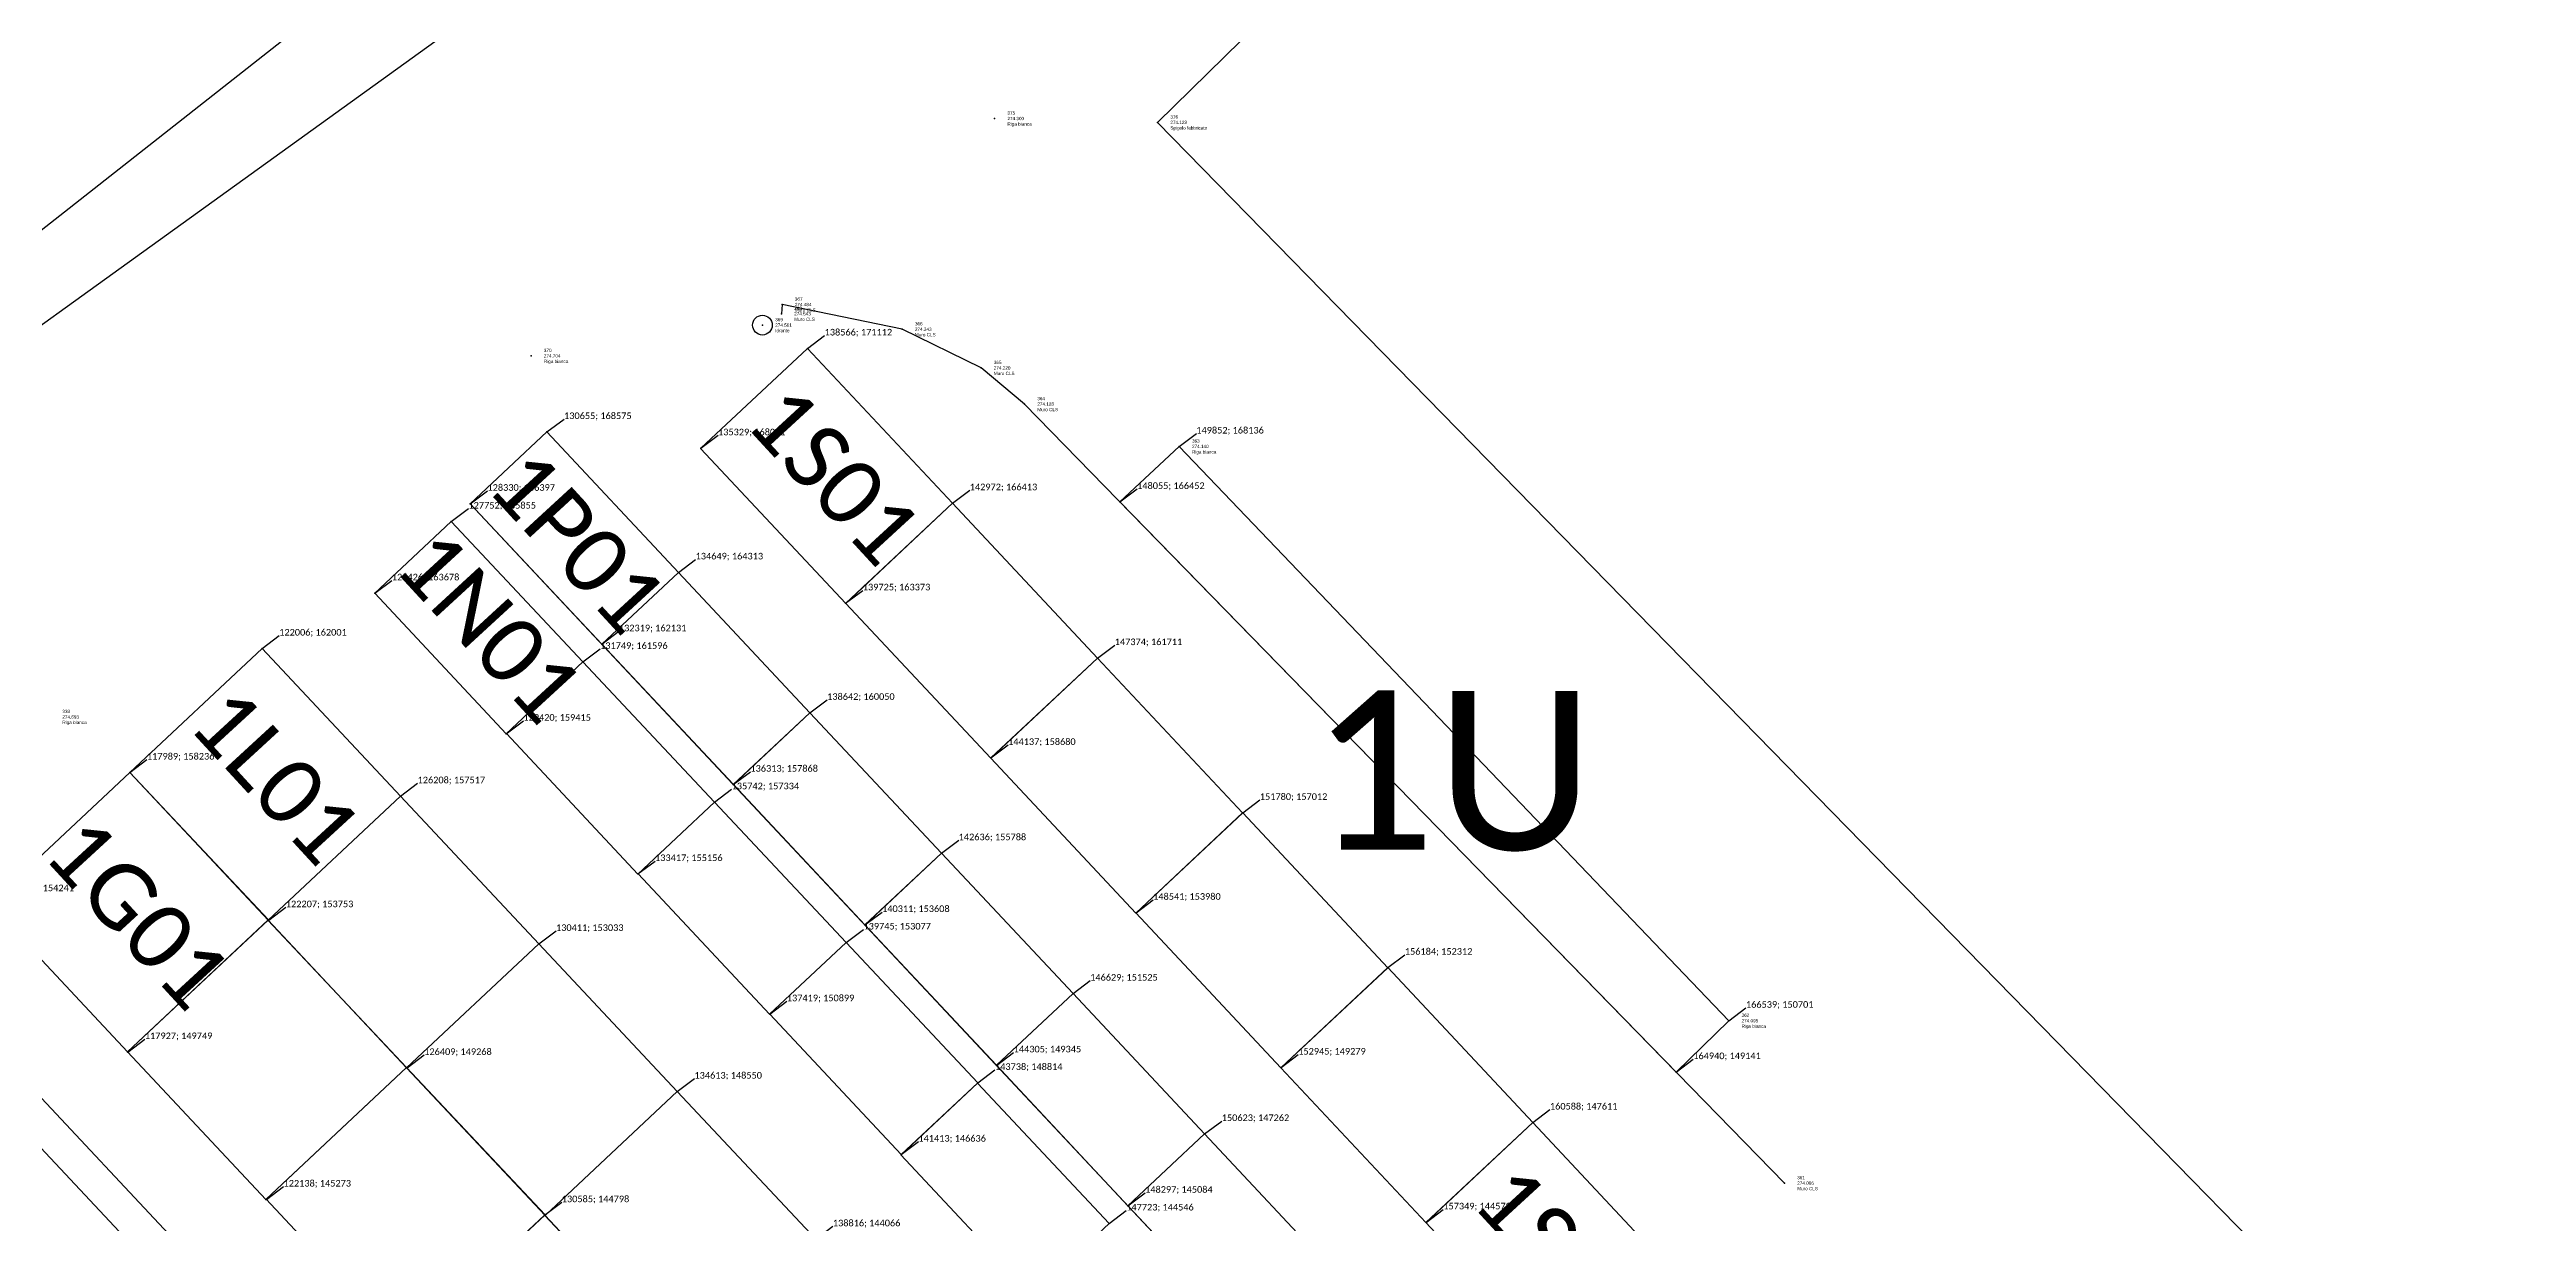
# Model space of a CAD drawing. Header units: millimetres. Extents: x 0 to 390805, y -63322 to 261273.
# Drawn here: x 115554 to 190758, y 144545 to 180187 of the extents above; entities that cross this region are included whole.
import ezdxf
from ezdxf.enums import TextEntityAlignment as Align

# ---------------------------------------------------------------- set-up
doc = ezdxf.new("R2010")
doc.units = ezdxf.units.MM
for name, color, linetype in [('pntdesc', 1, 'Continuous'), ('pntelev', 2, 'Continuous'), ('pntno', 3, 'Continuous'), ('WF Denominazione aree GPS', 7, 'Continuous'), ('WF linee di costruzione', 30, 'Continuous')]:
    doc.layers.add(name, color=color, linetype=linetype)
doc.layers.add('WF ingombro stive', color=1, linetype='Continuous', lineweight=30)
doc.layers.add('WF ingombro stive 2', color=1, linetype='Continuous', lineweight=30)
doc.styles.add('PDF Calibri', font='calibri.ttf')
doc.styles.get("Standard").update_dxf_attribs({"font": 'arial.ttf'})
doc.dimstyles.new('ISO-25', dxfattribs={"dimtxt": 400, "dimasz": 400, "dimexe": 1.25, "dimexo": 0.625, "dimtad": 1, "dimtxsty": 'Standard', "dimcen": 2.5, "dimadec": 0, "dimazin": 0, "dimtfac": 1, "dimtmove": 0, "dimatfit": 3, "dimfxl": 1, "dimarcsym": 0})

# ---------------------------------------------------------------- blocks, each defined once
blk = doc.blocks.new('*U8')
blk.add_line((0, 0), (0.521, 0.393))
blk.add_point((0, 0))
at = {"style": 'PDF Calibri'}
blk.add_attdef('COORDINATES', (0.521, 0.393), '', height=0.2, dxfattribs=at)
blk = doc.blocks.new('*U9')
blk.add_line((0, 0), (0.521, 0.393))
blk.add_point((0, 0))
at = {"style": 'PDF Calibri'}
blk.add_attdef('COORDINATES', (0.521, 0.393), '', height=0.2, dxfattribs=at)
blk = doc.blocks.new('*U10')
blk.add_line((0, 0), (0.521, 0.393))
blk.add_point((0, 0))
at = {"style": 'PDF Calibri'}
blk.add_attdef('COORDINATES', (0.521, 0.393), '', height=0.2, dxfattribs=at)
blk = doc.blocks.new('*U11')
blk.add_line((0, 0), (0.521, 0.393))
blk.add_point((0, 0))
at = {"style": 'PDF Calibri'}
blk.add_attdef('COORDINATES', (0.521, 0.393), '', height=0.2, dxfattribs=at)
blk = doc.blocks.new('*U12')
blk.add_line((0, 0), (0.521, 0.393))
blk.add_point((0, 0))
at = {"style": 'PDF Calibri'}
blk.add_attdef('COORDINATES', (0.521, 0.393), '', height=0.2, dxfattribs=at)
blk = doc.blocks.new('*U13')
blk.add_line((0, 0), (0.521, 0.393))
blk.add_point((0, 0))
at = {"style": 'PDF Calibri'}
blk.add_attdef('COORDINATES', (0.521, 0.393), '', height=0.2, dxfattribs=at)
blk = doc.blocks.new('*U14')
blk.add_line((0, 0), (0.521, 0.393))
blk.add_point((0, 0))
at = {"style": 'PDF Calibri'}
blk.add_attdef('COORDINATES', (0.521, 0.393), '', height=0.2, dxfattribs=at)
blk = doc.blocks.new('*U15')
blk.add_line((0, 0), (0.521, 0.393))
blk.add_point((0, 0))
at = {"style": 'PDF Calibri'}
blk.add_attdef('COORDINATES', (0.521, 0.393), '', height=0.2, dxfattribs=at)
blk = doc.blocks.new('*U16')
blk.add_line((0, 0), (0.521, 0.393))
blk.add_point((0, 0))
at = {"style": 'PDF Calibri'}
blk.add_attdef('COORDINATES', (0.521, 0.393), '', height=0.2, dxfattribs=at)
blk = doc.blocks.new('*U17')
blk.add_line((0, 0), (0.521, 0.393))
blk.add_point((0, 0))
at = {"style": 'PDF Calibri'}
blk.add_attdef('COORDINATES', (0.521, 0.393), '', height=0.2, dxfattribs=at)
blk = doc.blocks.new('*U18')
blk.add_line((0, 0), (0.521, 0.393))
blk.add_point((0, 0))
at = {"style": 'PDF Calibri'}
blk.add_attdef('COORDINATES', (0.521, 0.393), '', height=0.2, dxfattribs=at)
blk = doc.blocks.new('*U19')
blk.add_line((0, 0), (0.521, 0.393))
blk.add_point((0, 0))
at = {"style": 'PDF Calibri'}
blk.add_attdef('COORDINATES', (0.521, 0.393), '', height=0.2, dxfattribs=at)
blk = doc.blocks.new('*U20')
blk.add_line((0, 0), (0.521, 0.393))
blk.add_point((0, 0))
at = {"style": 'PDF Calibri'}
blk.add_attdef('COORDINATES', (0.521, 0.393), '', height=0.2, dxfattribs=at)
blk = doc.blocks.new('*U21')
blk.add_line((0, 0), (0.521, 0.393))
blk.add_point((0, 0))
at = {"style": 'PDF Calibri'}
blk.add_attdef('COORDINATES', (0.521, 0.393), '', height=0.2, dxfattribs=at)
blk = doc.blocks.new('*U22')
blk.add_line((0, 0), (0.521, 0.393))
blk.add_point((0, 0))
at = {"style": 'PDF Calibri'}
blk.add_attdef('COORDINATES', (0.521, 0.393), '', height=0.2, dxfattribs=at)
blk = doc.blocks.new('*U23')
blk.add_line((0, 0), (0.521, 0.393))
blk.add_point((0, 0))
at = {"style": 'PDF Calibri'}
blk.add_attdef('COORDINATES', (0.521, 0.393), '', height=0.2, dxfattribs=at)
blk = doc.blocks.new('*U24')
blk.add_line((0, 0), (0.521, 0.393))
blk.add_point((0, 0))
at = {"style": 'PDF Calibri'}
blk.add_attdef('COORDINATES', (0.521, 0.393), '', height=0.2, dxfattribs=at)
blk = doc.blocks.new('*U25')
blk.add_line((0, 0), (0.521, 0.393))
blk.add_point((0, 0))
at = {"style": 'PDF Calibri'}
blk.add_attdef('COORDINATES', (0.521, 0.393), '', height=0.2, dxfattribs=at)
blk = doc.blocks.new('*U26')
blk.add_line((0, 0), (0.521, 0.393))
blk.add_point((0, 0))
at = {"style": 'PDF Calibri'}
blk.add_attdef('COORDINATES', (0.521, 0.393), '', height=0.2, dxfattribs=at)
blk = doc.blocks.new('*U27')
blk.add_line((0, 0), (0.521, 0.393))
blk.add_point((0, 0))
at = {"style": 'PDF Calibri'}
blk.add_attdef('COORDINATES', (0.521, 0.393), '', height=0.2, dxfattribs=at)
blk = doc.blocks.new('*U28')
blk.add_line((0, 0), (0.521, 0.393))
blk.add_point((0, 0))
at = {"style": 'PDF Calibri'}
blk.add_attdef('COORDINATES', (0.521, 0.393), '', height=0.2, dxfattribs=at)
blk = doc.blocks.new('*U29')
blk.add_line((0, 0), (0.521, 0.393))
blk.add_point((0, 0))
at = {"style": 'PDF Calibri'}
blk.add_attdef('COORDINATES', (0.521, 0.393), '', height=0.2, dxfattribs=at)
blk = doc.blocks.new('*U30')
blk.add_line((0, 0), (0.521, 0.393))
blk.add_point((0, 0))
at = {"style": 'PDF Calibri'}
blk.add_attdef('COORDINATES', (0.521, 0.393), '', height=0.2, dxfattribs=at)
blk = doc.blocks.new('*U31')
blk.add_line((0, 0), (0.521, 0.393))
blk.add_point((0, 0))
at = {"style": 'PDF Calibri'}
blk.add_attdef('COORDINATES', (0.521, 0.393), '', height=0.2, dxfattribs=at)
blk = doc.blocks.new('*U32')
blk.add_line((0, 0), (0.521, 0.393))
blk.add_point((0, 0))
at = {"style": 'PDF Calibri'}
blk.add_attdef('COORDINATES', (0.521, 0.393), '', height=0.2, dxfattribs=at)
blk = doc.blocks.new('*U33')
blk.add_line((0, 0), (0.521, 0.393))
blk.add_point((0, 0))
at = {"style": 'PDF Calibri'}
blk.add_attdef('COORDINATES', (0.521, 0.393), '', height=0.2, dxfattribs=at)
blk = doc.blocks.new('*U34')
blk.add_line((0, 0), (0.521, 0.393))
blk.add_point((0, 0))
at = {"style": 'PDF Calibri'}
blk.add_attdef('COORDINATES', (0.521, 0.393), '', height=0.2, dxfattribs=at)
blk = doc.blocks.new('*U36')
blk.add_line((0, 0), (0.521, 0.393))
blk.add_point((0, 0))
at = {"style": 'PDF Calibri'}
blk.add_attdef('COORDINATES', (0.521, 0.393), '', height=0.2, dxfattribs=at)
blk = doc.blocks.new('*U37')
blk.add_line((0, 0), (0.521, 0.393))
blk.add_point((0, 0))
at = {"style": 'PDF Calibri'}
blk.add_attdef('COORDINATES', (0.521, 0.393), '', height=0.2, dxfattribs=at)
blk = doc.blocks.new('*U42')
blk.add_line((0, 0), (0.521, 0.393))
blk.add_point((0, 0))
at = {"style": 'PDF Calibri'}
blk.add_attdef('COORDINATES', (0.521, 0.393), '', height=0.2, dxfattribs=at)
blk = doc.blocks.new('*U43')
blk.add_line((0, 0), (0.521, 0.393))
blk.add_point((0, 0))
at = {"style": 'PDF Calibri'}
blk.add_attdef('COORDINATES', (0.521, 0.393), '', height=0.2, dxfattribs=at)
blk = doc.blocks.new('*U44')
blk.add_line((0, 0), (0.521, 0.393))
blk.add_point((0, 0))
at = {"style": 'PDF Calibri'}
blk.add_attdef('COORDINATES', (0.521, 0.393), '', height=0.2, dxfattribs=at)
blk = doc.blocks.new('*U45')
blk.add_line((0, 0), (0.521, 0.393))
blk.add_point((0, 0))
at = {"style": 'PDF Calibri'}
blk.add_attdef('COORDINATES', (0.521, 0.393), '', height=0.2, dxfattribs=at)
blk = doc.blocks.new('*U46')
blk.add_line((0, 0), (0.521, 0.393))
blk.add_point((0, 0))
at = {"style": 'PDF Calibri'}
blk.add_attdef('COORDINATES', (0.521, 0.393), '', height=0.2, dxfattribs=at)
blk = doc.blocks.new('*U47')
blk.add_line((0, 0), (0.521, 0.393))
blk.add_point((0, 0))
at = {"style": 'PDF Calibri'}
blk.add_attdef('COORDINATES', (0.521, 0.393), '', height=0.2, dxfattribs=at)
blk = doc.blocks.new('*U48')
blk.add_line((0, 0), (0.521, 0.393))
blk.add_point((0, 0))
at = {"style": 'PDF Calibri'}
blk.add_attdef('COORDINATES', (0.521, 0.393), '', height=0.2, dxfattribs=at)
blk = doc.blocks.new('*U49')
blk.add_line((0, 0), (0.521, 0.393))
blk.add_point((0, 0))
at = {"style": 'PDF Calibri'}
blk.add_attdef('COORDINATES', (0.521, 0.393), '', height=0.2, dxfattribs=at)
blk = doc.blocks.new('*U51')
blk.add_line((0, 0), (0.521, 0.393))
blk.add_point((0, 0))
at = {"style": 'PDF Calibri'}
blk.add_attdef('COORDINATES', (0.521, 0.393), '', height=0.2, dxfattribs=at)
blk = doc.blocks.new('*U381')
blk.add_line((0, 0), (0.521, 0.393))
blk.add_point((0, 0))
at = {"style": 'PDF Calibri'}
blk.add_attdef('COORDINATES', (0.521, 0.393), '', height=0.2, dxfattribs=at)
blk = doc.blocks.new('*U382')
blk.add_line((0, 0), (0.521, 0.393))
blk.add_point((0, 0))
at = {"style": 'PDF Calibri'}
blk.add_attdef('COORDINATES', (0.521, 0.393), '', height=0.2, dxfattribs=at)
blk = doc.blocks.new('*U359')
blk.add_line((0, 0), (0.521, 0.393))
blk.add_point((0, 0))
at = {"style": 'PDF Calibri'}
blk.add_attdef('COORDINATES', (0.521, 0.393), '', height=0.2, dxfattribs=at)
blk = doc.blocks.new('*U360')
blk.add_line((0, 0), (0.521, 0.393))
blk.add_point((0, 0))
at = {"style": 'PDF Calibri'}
blk.add_attdef('COORDINATES', (0.521, 0.393), '', height=0.2, dxfattribs=at)
blk = doc.blocks.new('*U363')
blk.add_line((0, 0), (0.521, 0.393))
blk.add_point((0, 0))
at = {"style": 'PDF Calibri'}
blk.add_attdef('COORDINATES', (0.521, 0.393), '', height=0.2, dxfattribs=at)
blk = doc.blocks.new('*U364')
blk.add_line((0, 0), (0.521, 0.393))
blk.add_point((0, 0))
at = {"style": 'PDF Calibri'}
blk.add_attdef('COORDINATES', (0.521, 0.393), '', height=0.2, dxfattribs=at)
blk = doc.blocks.new('*U390')
blk.add_line((0, 0), (0.521, 0.393))
blk.add_point((0, 0))
at = {"style": 'PDF Calibri'}
blk.add_attdef('COORDINATES', (0.521, 0.393), '', height=0.2, dxfattribs=at)
blk = doc.blocks.new('*U391')
blk.add_line((0, 0), (0.521, 0.393))
blk.add_point((0, 0))
at = {"style": 'PDF Calibri'}
blk.add_attdef('COORDINATES', (0.521, 0.393), '', height=0.2, dxfattribs=at)
blk = doc.blocks.new('*U392')
blk.add_line((0, 0), (0.521, 0.393))
blk.add_point((0, 0))
at = {"style": 'PDF Calibri'}
blk.add_attdef('COORDINATES', (0.521, 0.393), '', height=0.2, dxfattribs=at)
blk = doc.blocks.new('*U393')
blk.add_line((0, 0), (0.521, 0.393))
blk.add_point((0, 0))
at = {"style": 'PDF Calibri'}
blk.add_attdef('COORDINATES', (0.521, 0.393), '', height=0.2, dxfattribs=at)
blk = doc.blocks.new('*U396')
blk.add_line((0, 0), (0.521, 0.393))
blk.add_point((0, 0))
at = {"style": 'PDF Calibri'}
blk.add_attdef('COORDINATES', (0.521, 0.393), '', height=0.2, dxfattribs=at)
blk = doc.blocks.new('*U407')
blk.add_line((0, 0), (0.521, 0.393))
blk.add_point((0, 0))
at = {"style": 'PDF Calibri'}
blk.add_attdef('COORDINATES', (0.521, 0.393), '', height=0.2, dxfattribs=at)
blk = doc.blocks.new('*U409')
blk.add_line((0, 0), (0.521, 0.393))
blk.add_point((0, 0))
at = {"style": 'PDF Calibri'}
blk.add_attdef('COORDINATES', (0.521, 0.393), '', height=0.2, dxfattribs=at)
blk = doc.blocks.new('rilievo')
at = {"elevation": 274.086}
blk.add_lwpolyline([(2266.054, 1737.108), (2242.982, 1760.761), (2241.661, 1761.858), (2239.266, 1763.032), (2235.621, 1763.783), (2235.6, 1763.502)], dxfattribs=at)
blk.add_polyline3d([(2340.288, 1732.142, 274.117), (2311.197, 1703.714, 274.025), (2247.022, 1769.313, 274.123), (2276.006, 1797.724, 274.136)], close=True)
blk.add_polyline3d([(2225.332, 1771.938, 274.855), (2178.175, 1737.975, 273.999)])
at = {"color": 1}
blk.add_circle((2235.025, 1763.157, 274.561), 0.3, dxfattribs=at)
for p in [(2242.074, 1769.43, 274.3), (2247.022, 1769.313, 274.123), (2235.621, 1763.783, 274.484), (2235.025, 1763.157, 274.561), (2235.6, 1763.502, 274.543), (2239.266, 1763.032, 274.343), (2228, 1762.223, 274.704), (2241.661, 1761.858, 274.22), (2242.982, 1760.761, 274.128), (2247.678, 1759.474, 274.14), (2264.365, 1742.038, 274.095), (2266.054, 1737.108, 274.086)]:
    blk.add_point(p)
at = {"layer": 'pntdesc'}
for s, p in [('Riga bianca', (2242.463, 1769.263, 274.3)), ('Spigolo fabbricato', (2247.411, 1769.146, 274.123)), ('Muro CLS', (2236.009, 1763.616, 274.484)), ('Idrante', (2235.413, 1762.99, 274.561)), ('Muro CLS', (2235.989, 1763.335, 274.543)), ('Muro CLS', (2239.655, 1762.865, 274.343)), ('Riga bianca', (2228.389, 1762.056, 274.704)), ('Muro CLS', (2242.05, 1761.691, 274.22)), ('Muro CLS', (2243.371, 1760.594, 274.128)), ('Riga bianca', (2248.067, 1759.307, 274.14)), ('Riga bianca', (2213.769, 1751.096, 274.693)), ('Riga bianca', (2264.754, 1741.872, 274.095)), ('Muro CLS', (2266.443, 1736.942, 274.086))]:
    blk.add_text(s, height=0.1, dxfattribs=at).set_placement(p, align=Align.MIDDLE_LEFT)
at = {"layer": 'pntelev'}
for s, p in [('274.300', (2242.463, 1769.43, 274.3)), ('274.123', (2247.411, 1769.313, 274.123)), ('274.543', (2235.989, 1763.502, 274.543)), ('274.484', (2236.009, 1763.783, 274.484)), ('274.561', (2235.413, 1763.157, 274.561)), ('274.343', (2239.655, 1763.032, 274.343)), ('274.704', (2228.389, 1762.223, 274.704)), ('274.220', (2242.05, 1761.858, 274.22)), ('274.128', (2243.371, 1760.761, 274.128)), ('274.140', (2248.067, 1759.474, 274.14)), ('274.693', (2213.769, 1751.262, 274.693)), ('274.095', (2264.754, 1742.038, 274.095)), ('274.086', (2266.443, 1737.108, 274.086))]:
    blk.add_text(s, height=0.1, dxfattribs=at).set_placement(p, align=Align.MIDDLE_LEFT)
at = {"layer": 'pntno'}
for s, p in [('375', (2242.463, 1769.596, 274.3)), ('376', (2247.411, 1769.48, 274.123)), ('368', (2235.989, 1763.668, 274.543)), ('367', (2236.009, 1763.95, 274.484)), ('369', (2235.413, 1763.324, 274.561)), ('366', (2239.655, 1763.199, 274.343)), ('370', (2228.389, 1762.389, 274.704)), ('365', (2242.05, 1762.024, 274.22)), ('364', (2243.371, 1760.928, 274.128)), ('363', (2248.067, 1759.64, 274.14)), ('339', (2213.769, 1751.429, 274.693)), ('362', (2264.754, 1742.205, 274.095)), ('361', (2266.443, 1737.275, 274.086))]:
    blk.add_text(s, height=0.1, dxfattribs=at).set_placement(p, align=Align.MIDDLE_LEFT)
blk = doc.blocks.new('*D601')
at = {"color": 0, "lineweight": -2, "transparency": 16777216}
for p, q in [((110644, 151789), (111412, 152509)), ((111685, 152217), (141455, 120442)), ((140961, 119431), (141730, 120151))]:
    blk.add_line(p, q, dxfattribs=at)
at = {"color": 0, "transparency": 16777216}
for points in [[(111733, 152262), (111636, 152171), (111411, 152509)], [(141504, 120488), (141406, 120397), (141729, 120151)]]:
    blk.add_solid(points, dxfattribs=at)
at = {"layer": 'Defpoints', "color": 0, "transparency": 16777216}
for p in [(110643, 151789, -271991), (141729, 120151), (140961, 119431, -271991)]:
    blk.add_point(p, dxfattribs=at)
at = {"color": 0, "transparency": 16777216, "insert": (126746, 136494), "char_height": 400, "attachment_point": 5, "rotation": 313.1353}
blk.add_mtext('44341,75', dxfattribs=at)

msp = doc.modelspace()

# ---------------------------------------------------------------- linework, layer by layer
at = {"layer": 'WF ingombro stive'}
for p in [(122192.857, 153755.328, -271991.425), (126396.302, 149274.592, -271991.425), (130599.746, 144793.856, -271991.425)]:
    msp.add_point(p, dxfattribs=at)
at = {"layer": 'WF ingombro stive 2'}
for points, elevation in [([(75832.767, 156860.069), (82242.973, 148713.879), (136582.277, 191454.629), (130163.013, 199612.33)], 2144.248), ([(166539.09, 150701.029), (164940.09, 149141.32), (148054.75, 166452.02), (149851.787, 168136.271)], 2148.945), ([(140960.815, 119430.684), (131923.515, 110963.748), (101605.784, 143322), (110643.084, 151788.937)], -271991.425)]:
    msp.add_lwpolyline(points, close=True, dxfattribs=dict(at, elevation=elevation))
at = {"layer": 'WF ingombro stive 2', "elevation": -271991.425}
for points in [[(135321.107, 168073.778), (139725.985, 163372.291), (142970.265, 166411.895), (138567.647, 171113.72), (135329.348, 168081.494)], [(128329.615, 166396.715), (132323.19, 162134.138), (134648.526, 164312.727), (130654.95, 168575.303), (128325.546, 166393.642)], [(139725.098, 163373.239), (144129.976, 158671.752), (147374.255, 161711.356), (142971.638, 166413.181), (139733.339, 163380.955)], [(125426.233, 163677.297), (129419.809, 159414.72), (131745.144, 161593.309), (127751.569, 165855.886), (125422.164, 163674.224)], [(132323.19, 162134.138), (136316.766, 157871.561), (138642.101, 160050.15), (134648.526, 164312.727), (132319.122, 162131.065)], [(117989.413, 158236.063), (122192.857, 153755.328), (126207.664, 157516.654), (122004.751, 162000.128), (117989.446, 158236.088)], [(144129.088, 158672.7), (148533.966, 153971.213), (151778.246, 157010.818), (147375.628, 161712.642), (144137.329, 158680.416)], [(129423.878, 159417.793), (133417.454, 155155.216), (135742.789, 157333.805), (131749.213, 161596.382), (129419.809, 159414.72)], [(136316.766, 157871.561), (140310.342, 153608.984), (142635.677, 155787.573), (138642.101, 160050.15), (136312.697, 157868.488)], [(113724.568, 154240.835), (117919.828, 149756.46), (122197.07, 153763.653), (117986.576, 158239.088), (113724.568, 154240.835)], [(122192.327, 153752.589), (126395.771, 149271.853), (130410.578, 153033.179), (126207.664, 157516.654), (122192.36, 153752.614)], [(133421.523, 155158.289), (137415.099, 150895.712), (139740.434, 153074.301), (135746.858, 157336.878), (133417.454, 155155.216)], [(148533.079, 153972.161), (152937.957, 149270.674), (156182.236, 152310.279), (151779.619, 157012.103), (148541.32, 153979.877)], [(140310.342, 153608.984), (144303.918, 149346.407), (146629.253, 151524.996), (142635.677, 155787.573), (140306.273, 153605.911)], [(117923.016, 149759.447), (122118.276, 145275.073), (126395.519, 149282.266), (122185.024, 153757.7), (117923.016, 149759.447)], [(126395.24, 149269.114), (130598.685, 144788.378), (134613.491, 148549.705), (130410.578, 153033.179), (126395.273, 149269.139)], [(137419.168, 150898.785), (141412.744, 146636.208), (143738.079, 148814.797), (139744.503, 153077.374), (137415.099, 150895.712)], [(152937.069, 149271.622), (157341.947, 144570.135), (160586.227, 147609.74), (156183.609, 152311.564), (152945.31, 149279.338)], [(144303.918, 149346.407), (148297.494, 145083.83), (150622.829, 147262.419), (146629.253, 151524.996), (144299.849, 149343.334)], [(122127.433, 145283.652), (126322.693, 140799.277), (130599.936, 144806.47), (126389.442, 149281.905), (122127.433, 145283.652)], [(130598.154, 144785.64), (134801.598, 140304.904), (138816.405, 144066.23), (134613.491, 148549.705), (130598.187, 144785.665)], [(141402.012, 146625.415), (145395.588, 142362.838), (147720.923, 144541.427), (143727.348, 148804.003), (141397.943, 146622.342)], [(157341.059, 144571.083), (161745.938, 139869.597), (164990.217, 142909.201), (160587.6, 147611.025), (157349.3, 144578.799)], [(148297.494, 145083.83), (152291.07, 140821.253), (154616.405, 142999.842), (150622.829, 147262.419), (148293.425, 145080.757)], [(126322.694, 140799.277), (130517.953, 136314.903), (134795.196, 140322.096), (130584.702, 144797.53), (126322.694, 140799.277)]]:
    msp.add_lwpolyline(points, dxfattribs=at)
at = {"layer": 'WF linee di costruzione'}
msp.add_line((128329.246, 166397.108, -271991.425), (156286.855, 136556.318, -271991.425), dxfattribs=at)
for p in [(132323.19, 162134.138, -271991.425), (136317.135, 157871.168, -271991.425), (140311.079, 153608.198, -271991.425), (117919.828, 149756.46, -271991.425), (144305.023, 149345.228, -271991.425), (122118.927, 145274.985, -271991.425), (148298.967, 145082.258, -271991.425)]:
    msp.add_point(p, dxfattribs=at)

# ---------------------------------------------------------------- block references
at = {"xscale": 1000, "yscale": 1000, "zscale": 1000}
msp.add_blockref('rilievo', (-2097826.202, -1591337.305, -271991.425), dxfattribs=at)
for name, p, values in [('*U364', (138566.275, 171112.434, -271991.425), {'COORDINATES': '138566; 171112'}), ('*U390', (130654.95, 168575.303, -271991.425), {'COORDINATES': '130655; 168575'}), ('*U363', (135329.348, 168081.494, -271991.425), {'COORDINATES': '135329; 168081'}), ('*U359', (149851.787, 168136.271, 2148.945), {'COORDINATES': '149852; 168136'}), ('*U391', (128329.615, 166396.715, -271991.425), {'COORDINATES': '128330; 166397'}), ('*U8', (142971.638, 166413.181, -271991.425), {'COORDINATES': '142972; 166413'}), ('*U360', (148054.75, 166452.02, 2148.945), {'COORDINATES': '148055; 166452'}), ('*U392', (127751.937, 165855.493, -271991.425), {'COORDINATES': '127752; 165855'}), ('*U12', (134648.526, 164312.727, -271991.425), {'COORDINATES': '134649; 164313'}), ('*U393', (125425.865, 163677.69, -271991.425), {'COORDINATES': '125426; 163678'}), ('*U9', (139725.098, 163373.239, -271991.425), {'COORDINATES': '139725; 163373'}), ('*U396', (122006.087, 162001.381, -271991.425), {'COORDINATES': '122006; 162001'}), ('*U13', (132319.122, 162131.065, -271991.425), {'COORDINATES': '132319; 162131'}), ('*U14', (131749.213, 161596.382, -271991.425), {'COORDINATES': '131749; 161596'}), ('*U10', (147374.255, 161711.356, -271991.425), {'COORDINATES': '147374; 161711'}), ('*U16', (138642.101, 160050.149, -271991.425), {'COORDINATES': '138642; 160050'}), ('*U15', (129419.809, 159414.72, -271991.425), {'COORDINATES': '129420; 159415'}), ('*U407', (117989.446, 158236.088, -271991.425), {'COORDINATES': '117989; 158236'}), ('*U11', (144137.329, 158680.416, -271991.425), {'COORDINATES': '144137; 158680'}), ('*U42', (126207.664, 157516.654, -271991.425), {'COORDINATES': '126208; 157517'}), ('*U19', (135742.42, 157334.199, -271991.425), {'COORDINATES': '135742; 157334'}), ('*U17', (136312.697, 157868.488, -271991.425), {'COORDINATES': '136313; 157868'}), ('*U24', (151779.619, 157012.103, -271991.425), {'COORDINATES': '151780; 157012'}), ('*U18', (133417.085, 155155.61, -271991.425), {'COORDINATES': '133417; 155156'}), ('*U20', (142635.677, 155787.572, -271991.425), {'COORDINATES': '142636; 155788'}), ('*U409', (113724.568, 154240.835, -271991.425), {'COORDINATES': '113725; 154241'}), ('*U43', (122207.137, 153752.953, -271991.425), {'COORDINATES': '122207; 153753'}), ('*U21', (140311.079, 153608.198, -271991.425), {'COORDINATES': '140311; 153608'}), ('*U25', (148541.32, 153979.877, -271991.425), {'COORDINATES': '148541; 153980'}), ('*U45', (130410.578, 153033.179, -271991.425), {'COORDINATES': '130411; 153033'}), ('*U22', (139744.503, 153077.374, -271991.425), {'COORDINATES': '139745; 153077'}), ('*U30', (156183.609, 152311.564, -271991.425), {'COORDINATES': '156184; 152312'}), ('*U26', (146629.253, 151524.996, -271991.425), {'COORDINATES': '146629; 151525'}), ('*U23', (137418.799, 150899.179, -271991.425), {'COORDINATES': '137419; 150899'}), ('*U381', (166539.09, 150701.029, 2103.777), {'COORDINATES': '166539; 150701'}), ('*U44', (117927.015, 149748.777, -271991.425), {'COORDINATES': '117927; 149749'}), ('*U46', (126408.724, 149268.23, -271991.425), {'COORDINATES': '126409; 149268'}), ('*U27', (144305.023, 149345.228, -271991.425), {'COORDINATES': '144305; 149345'}), ('*U31', (152945.31, 149279.338, -271991.425), {'COORDINATES': '152945; 149279'}), ('*U382', (164940.09, 149141.32, 2148.945), {'COORDINATES': '164940; 149141'}), ('*U48', (134613.491, 148549.705, -271991.425), {'COORDINATES': '134613; 148550'}), ('*U28', (143738.45, 148814.401, -271991.425), {'COORDINATES': '143738; 148814'}), ('*U36', (160587.6, 147611.025, -271991.425), {'COORDINATES': '160588; 147611'}), ('*U32', (150622.829, 147262.419, -271991.425), {'COORDINATES': '150623; 147262'}), ('*U29', (141413.115, 146635.813, -271991.425), {'COORDINATES': '141413; 146636'}), ('*U47', (122137.756, 145272.618, -271991.425), {'COORDINATES': '122138; 145273'}), ('*U49', (130584.702, 144797.53, -271991.425), {'COORDINATES': '130585; 144798'}), ('*U34', (147723.148, 144546.468, -271991.425), {'COORDINATES': '147723; 144546'}), ('*U33', (148297.126, 145084.223, -271991.425), {'COORDINATES': '148297; 145084'}), ('*U37', (157349.3, 144578.799, -271991.425), {'COORDINATES': '157349; 144579'}), ('*U51', (138816.405, 144066.23, -271991.425), {'COORDINATES': '138816; 144066'})]:
    msp.add_blockref(name, p, dxfattribs=at).add_auto_attribs(values)

# ---------------------------------------------------------------- texts
at = {"layer": 'WF Denominazione aree GPS', "style": 'PDF Calibri'}
for s, p in [('1S01', (136612.879, 168830.879)), ('1P01', (128760.155, 166881.873)), ('1N01', (125952.46, 164451.537)), ('1L01', (119697.235, 159654.792)), ('1G01', (115295.744, 155726.529)), ('1S06', (158680.682, 145150.58))]:
    msp.add_text(s, height=1964.9424, rotation=312.60402405, dxfattribs=at).set_placement(p)
msp.add_text('1U', height=4824.0941, dxfattribs=at).set_placement((153824.315, 155890.27))

# ---------------------------------------------------------------- dimensions: what is measured, and where the dimension line sits
dim = msp.add_aligned_dim(p1=(110643.084, 151788.937, -271991.425), p2=(140960.581, 119430.934, -271991.425), distance=1052.441, dimstyle='ISO-25')
dim.commit()
dim.dimension.update_dxf_attribs({"geometry": '*D601', "text_midpoint": (126745.715, 136494.296)})

doc.saveas('drawing.dxf')
